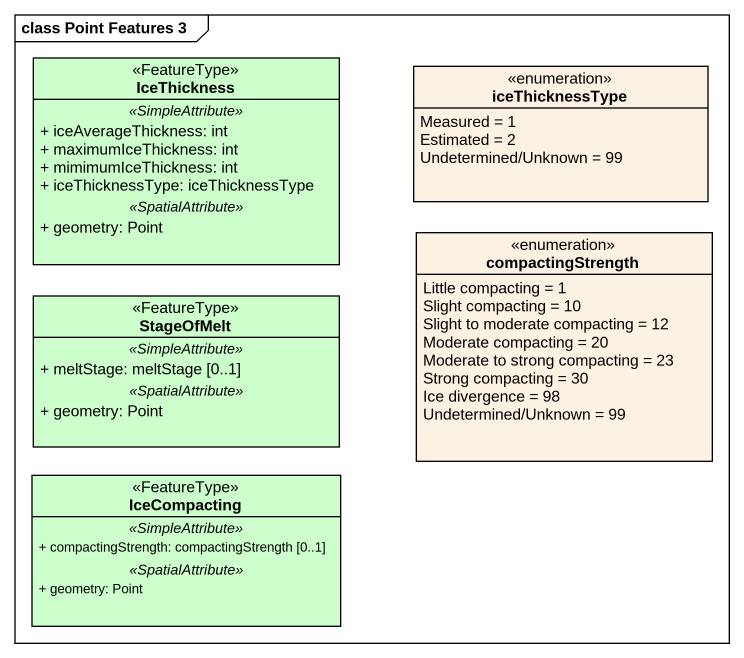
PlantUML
@startuml
mainframe class Point Features 3
hide circle
hide empty members
skinparam classAttributeIconSize 0
class IceThickness <<FeatureType>> #CCFFCC {
  .. <<SimpleAttribute>> ..
  + iceAverageThickness: int
  + maximumIceThickness: int
  + mimimumIceThickness: int
  + iceThicknessType: iceThicknessType
  .. <<SpatialAttribute>> ..
  + geometry: Point
}
enum iceThicknessType #FCF2E3 {
  Measured = 1
  Estimated = 2
  Undetermined/Unknown = 99
}
enum compactingStrength #FCF2E3 {
  Little compacting = 1
  Slight compacting = 10
  Slight to moderate compacting = 12
  Moderate compacting = 20
  Moderate to strong compacting = 23
  Strong compacting = 30
  Ice divergence = 98
  Undetermined/Unknown = 99
}
class StageOfMelt <<FeatureType>> #CCFFCC {
  .. <<SimpleAttribute>> ..
  + meltStage: meltStage [0..1]
  .. <<SpatialAttribute>> ..
  + geometry: Point
}
class IceCompacting <<FeatureType>> #CCFFCC {
  .. <<SimpleAttribute>> ..
  + compactingStrength: compactingStrength [0..1]
  .. <<SpatialAttribute>> ..
  + geometry: Point
}
@enduml
